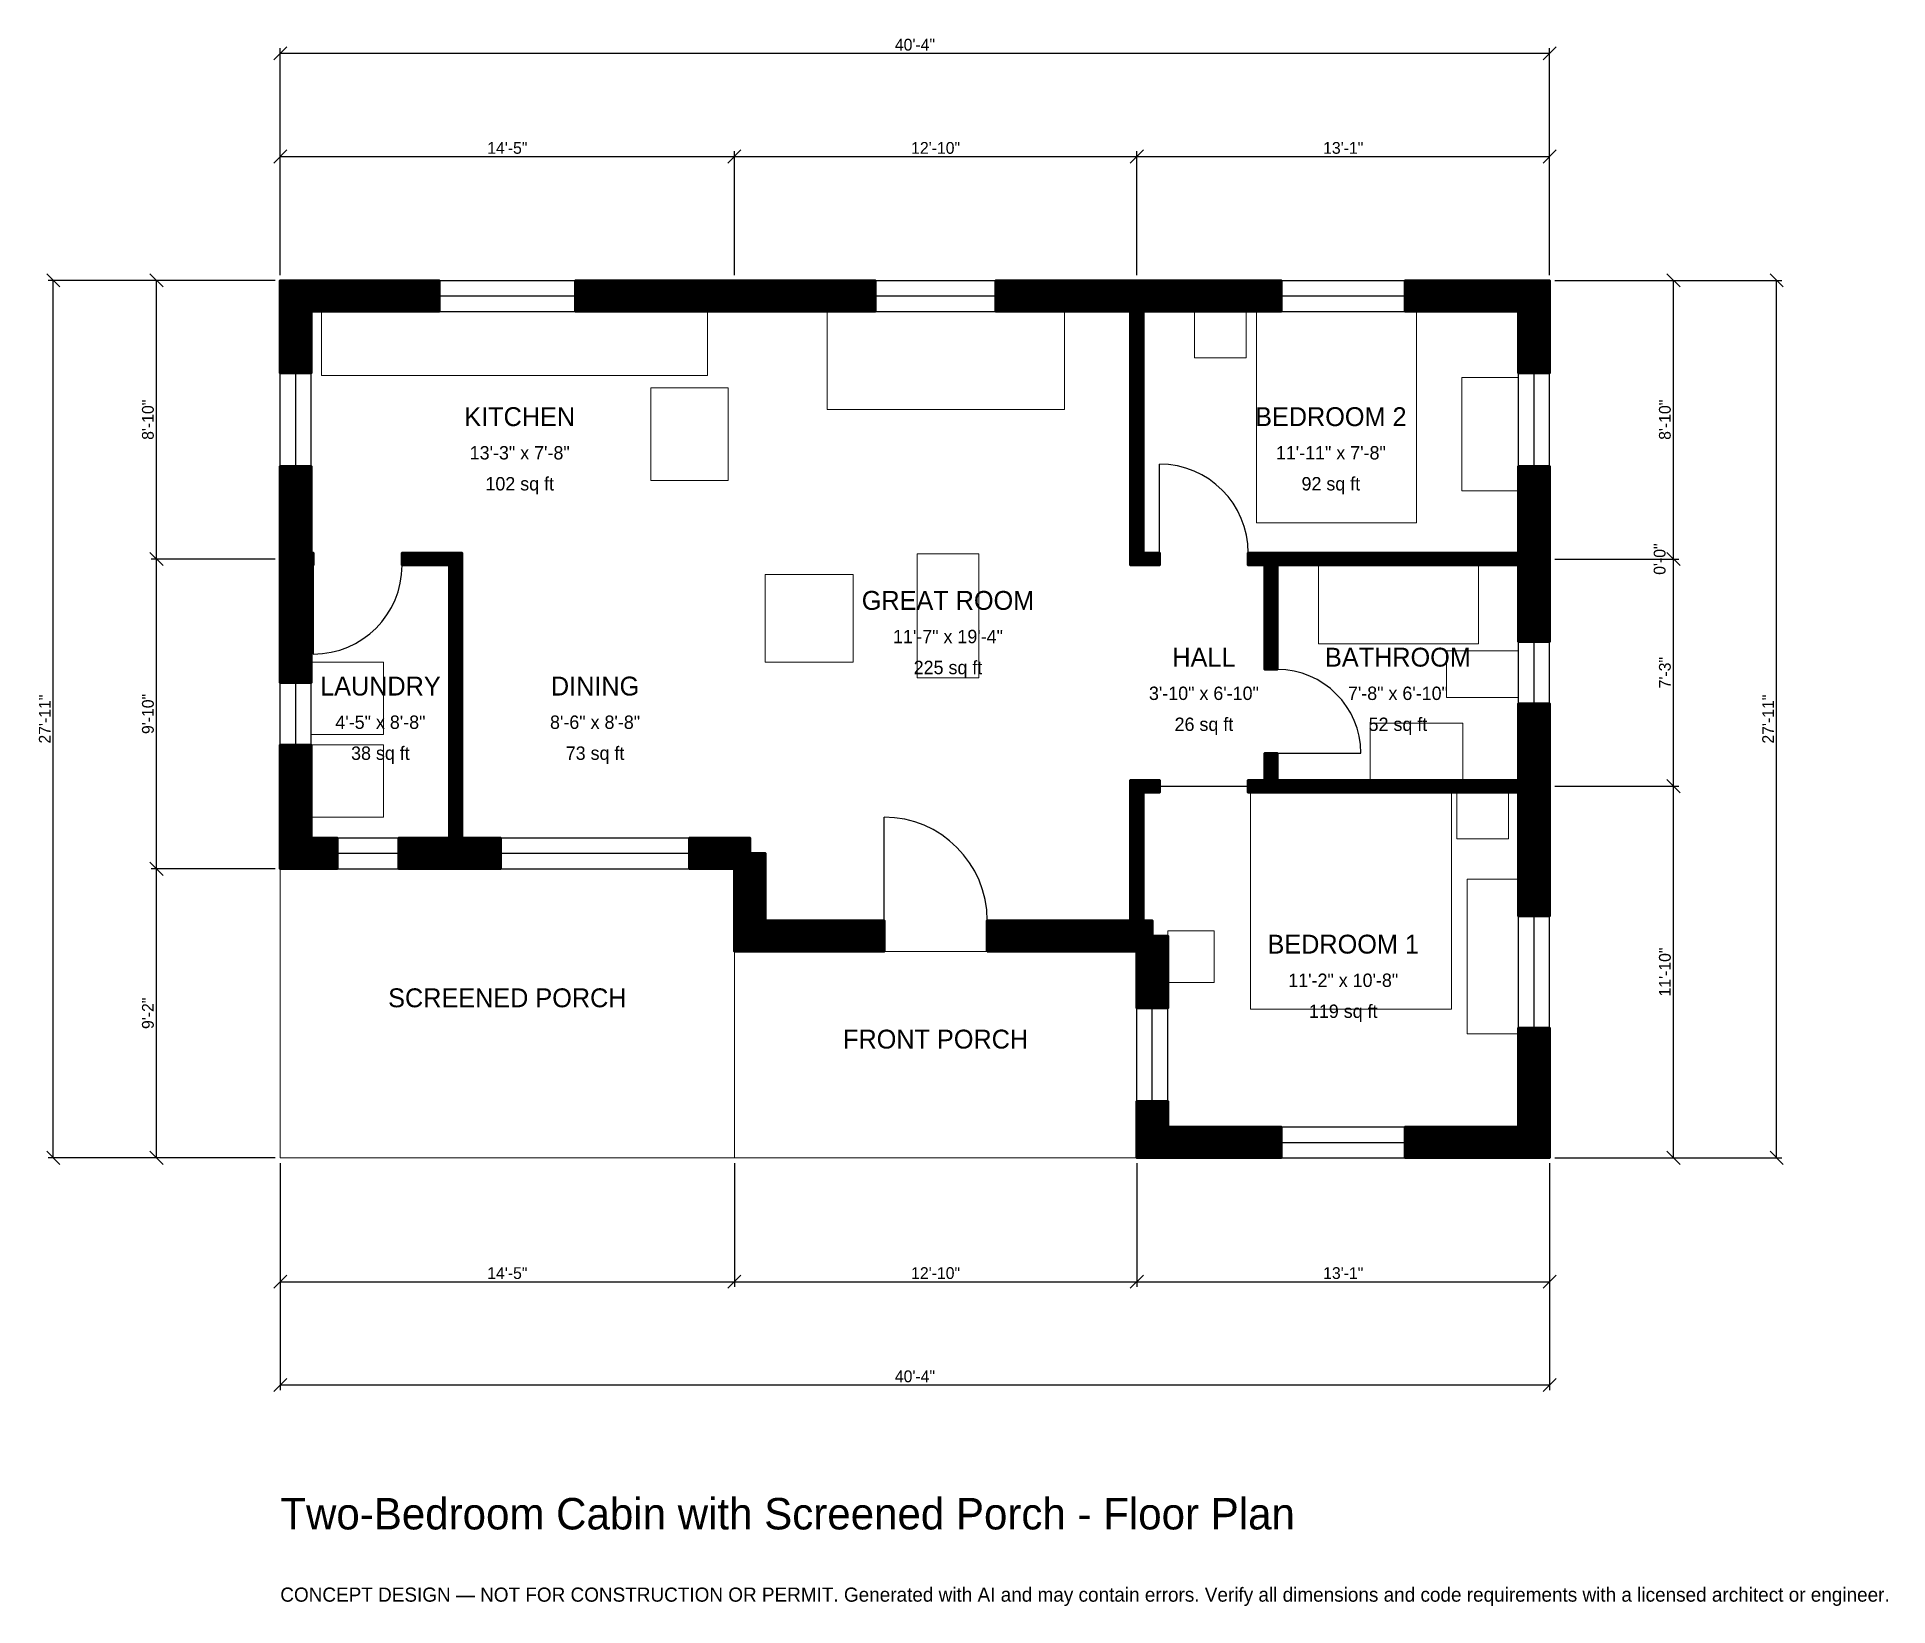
# Model space of a CAD drawing. Header units: inches. Extents: x -93 to 613, y -171 to 427.
import ezdxf
from ezdxf.enums import TextEntityAlignment as Align

# ---------------------------------------------------------------- set-up
doc = ezdxf.new("R2010")
doc.units = ezdxf.units.IN
doc.header["$MEASUREMENT"] = 0
doc.linetypes.add('DASHED', pattern=[0.6, 0.5, -0.1])
for name, color, linetype, lineweight in [('A-ANNO-DIMS', 1, 'Continuous', 13), ('A-ANNO-TEXT', 7, 'Continuous', 18), ('A-AREA-IDEN', 7, 'Continuous', 18), ('A-DOOR', 2, 'Continuous', 25), ('A-FLOR-FIXT', 9, 'Continuous', 13), ('A-FURN', 9, 'Continuous', 13), ('A-GLAZ', 4, 'Continuous', 25), ('A-SITE-PAVE', 8, 'Continuous', 13), ('A-WALL', 7, 'Continuous', 50), ('A-WALL-PATT', 8, 'Continuous', 13)]:
    doc.layers.add(name, color=color, linetype=linetype, lineweight=lineweight)
doc.dimstyles.new('PLAN', dxfattribs={"dimtxt": 4.5, "dimasz": 3, "dimexe": 2, "dimexo": 2, "dimgap": 1, "dimtad": 1, "dimdec": 0, "dimlunit": 4, "dimtsz": 2.5, "dimcen": 2.5, "dimclrd": 1, "dimclre": 1, "dimazin": 3, "dimtfac": 1, "dimtmove": 0, "dimatfit": 3})

msp = doc.modelspace()

# ---------------------------------------------------------------- hatches: boundary and pattern name
at = {"layer": 'A-WALL-PATT'}
h = msp.add_hatch(dxfattribs=at)
h.set_pattern_fill('ANSI31', color=8, scale=0.8)
h.paths.add_polyline_path([(269.685, 78.7402), (269.685, 90.5512), (324.4094, 90.5512), (324.4094, 139.3701), (324.4094, 144.0945), (329.1339, 144.0945), (335.4331, 144.0945), (335.4331, 139.3701), (329.1339, 139.3701), (329.1339, 90.5512), (332.6772, 90.5512), (332.6772, 84.6457), (338.5827, 84.6457), (338.5827, 57.0866), (326.7717, 57.0866), (326.7717, 76.378), (326.7716, 76.378), (326.7716, 78.7401), (324.4094, 78.7401), (324.4094, 78.7402), (269.685, 78.7402)])
h.paths.add_polyline_path([(185.0394, 78.7402), (185.0394, 78.7401), (173.2283, 78.7401), (173.2283, 78.7402), (173.2283, 78.7402), (173.2283, 90.5512), (173.2283, 90.5512), (173.2283, 110.2362), (156.1024, 110.2362), (156.1024, 122.0472), (179.1339, 122.0472), (179.1339, 116.1417), (185.0394, 116.1417), (185.0394, 90.5512), (230.315, 90.5512), (230.315, 78.7402), (185.0394, 78.7402)])
h.paths.add_polyline_path([(72.8346, 110.2362), (69.2913, 110.2362), (69.2913, 110.2362), (64.5669, 110.2362), (64.5669, 110.2362), (61.0236, 110.2362), (45.2756, 110.2362), (45.2756, 122.0472), (61.0236, 122.0472), (64.5669, 122.0472), (64.5669, 225.9843), (46.4567, 225.9843), (46.4567, 230.7087), (64.5669, 230.7087), (69.2913, 230.7087), (69.2913, 225.9843), (69.2913, 122.0472), (72.8346, 122.0472), (84.0551, 122.0472), (84.0551, 110.2362), (72.8346, 110.2362)])
h.paths.add_polyline_path([(11.811, 110.2362), (11.811, 110.2362), (0, 110.2362), (0, 110.2362), (0, 110.2362), (0, 122.0472), (0, 122.0472), (0, 157.4803), (11.811, 157.4803), (11.811, 122.0472), (21.6535, 122.0472), (21.6535, 110.2362), (11.811, 110.2362)])
h.paths.add_polyline_path([(0, 222.4409), (0, 225.9843), (0, 225.9843), (0, 230.7087), (0, 230.7087), (0, 234.252), (0, 263.7795), (11.811, 263.7795), (11.811, 234.252), (11.811, 230.7087), (12.5984, 230.7087), (12.5984, 225.9843), (11.811, 225.9843), (11.811, 222.4409), (11.811, 181.1024), (0, 181.1024), (0, 222.4409)])
h.paths.add_polyline_path([(0, 322.8346), (0, 322.8346), (0, 334.6457), (0, 334.6457), (0, 334.6457), (11.811, 334.6457), (11.811, 334.6457), (60.6299, 334.6457), (60.6299, 322.8346), (11.811, 322.8346), (11.811, 299.2126), (0, 299.2126), (0, 322.8346)])
h.paths.add_polyline_path([(167.3228, 334.6457), (179.1339, 334.6457), (226.9685, 334.6457), (226.9685, 322.8346), (179.1339, 322.8346), (167.3228, 322.8346), (112.5984, 322.8346), (112.5984, 334.6457), (167.3228, 334.6457)])
h.paths.add_polyline_path([(320.8661, 334.6457), (324.4094, 334.6457), (324.4094, 334.6457), (329.1339, 334.6457), (329.1339, 334.6457), (332.6772, 334.6457), (381.8898, 334.6457), (381.8898, 322.8346), (332.6772, 322.8346), (329.1339, 322.8346), (329.1339, 230.7087), (335.4331, 230.7087), (335.4331, 225.9843), (329.1339, 225.9843), (329.1339, 225.9843), (324.4094, 225.9843), (324.4094, 225.9843), (324.4094, 230.7087), (324.4094, 322.8346), (320.8661, 322.8346), (273.0315, 322.8346), (273.0315, 334.6457), (320.8661, 334.6457)])
h.paths.add_polyline_path([(472.4409, 334.6457), (472.4409, 334.6457), (484.252, 334.6457), (484.252, 334.6457), (484.252, 334.6457), (484.252, 322.8346), (484.252, 322.8346), (484.252, 299.2126), (472.4409, 299.2126), (472.4409, 322.8346), (429.1339, 322.8346), (429.1339, 334.6457), (472.4409, 334.6457)])
h.paths.add_polyline_path([(484.252, 234.252), (484.252, 230.7087), (484.252, 230.7087), (484.252, 225.9843), (484.252, 225.9843), (484.252, 222.4409), (484.252, 196.8504), (472.4409, 196.8504), (472.4409, 222.4409), (472.4409, 225.9843), (380.315, 225.9843), (380.315, 186.2205), (375.5906, 186.2205), (375.5906, 225.9843), (375.5906, 225.9843), (369.2913, 225.9843), (369.2913, 230.7087), (375.5906, 230.7087), (375.5906, 230.7087), (380.315, 230.7087), (472.4409, 230.7087), (472.4409, 234.252), (472.4409, 263.7795), (484.252, 263.7795), (484.252, 234.252)])
h.paths.add_polyline_path([(484.252, 147.6378), (484.252, 144.0945), (484.252, 144.0945), (484.252, 139.3701), (484.252, 139.3701), (484.252, 135.8268), (484.252, 92.126), (472.4409, 92.126), (472.4409, 135.8268), (472.4409, 139.3701), (380.315, 139.3701), (375.5906, 139.3701), (375.5906, 139.3701), (369.2913, 139.3701), (369.2913, 144.0945), (375.5906, 144.0945), (375.5906, 144.0945), (375.5906, 154.3307), (380.315, 154.3307), (380.315, 144.0945), (472.4409, 144.0945), (472.4409, 147.6378), (472.4409, 173.2283), (484.252, 173.2283), (484.252, 147.6378)])
h.paths.add_polyline_path([(484.252, 11.811), (484.252, 11.811), (484.252, 0), (484.252, 0), (484.252, 0), (472.4409, 0), (472.4409, 0), (429.1339, 0), (429.1339, 11.811), (472.4409, 11.811), (472.4409, 49.6063), (484.252, 49.6063), (484.252, 11.811)])
h.paths.add_polyline_path([(338.5827, 0), (338.5827, 0), (326.7717, 0), (326.7717, 0), (326.7716, 0), (326.7716, 11.811), (326.7717, 11.811), (326.7717, 21.6535), (338.5827, 21.6535), (338.5827, 11.811), (381.8898, 11.811), (381.8898, 0), (338.5827, 0)])

# ---------------------------------------------------------------- linework, layer by layer
at = {"layer": 'A-DOOR'}
for p, q in [((335.4331, 230.7087), (335.4331, 264.5669)), ((12.5984, 225.9843), (12.5984, 192.126)), ((380.315, 154.3307), (412.2047, 154.3307)), ((335.4331, 141.7323), (369.2913, 141.7323)), ((230.315, 90.5512), (230.315, 129.9213))]:
    msp.add_line(p, q, dxfattribs=at)
for centre, radius, start, end in [((335.4331, 230.7087), 33.8583, 0, 90), ((12.5984, 225.9843), 33.8583, 270, 360), ((380.315, 154.3307), 31.8898, 0, 90), ((230.315, 90.5512), 39.3701, 0, 90)]:
    msp.add_arc(centre, radius, start, end, dxfattribs=at)
at = {"layer": 'A-FLOR-FIXT'}
for points in [[(15.748, 298.4252), (162.9921, 298.4252), (162.9921, 322.8346), (15.748, 322.8346)], [(396.063, 196.063), (457.0866, 196.063), (457.0866, 225.9843), (396.063, 225.9843)], [(444.8819, 175.5906), (472.4409, 175.5906), (472.4409, 193.3071), (444.8819, 193.3071)], [(415.748, 144.0945), (451.1811, 144.0945), (451.1811, 165.748), (415.748, 165.748)]]:
    msp.add_lwpolyline(points, close=True, dxfattribs=at)
at = {"layer": 'A-FURN'}
for points in [[(208.6614, 285.4331), (299.2126, 285.4331), (299.2126, 322.8346), (208.6614, 322.8346)], [(348.8189, 305.1181), (368.5039, 305.1181), (368.5039, 322.8346), (348.8189, 322.8346)], [(372.4409, 242.126), (433.4646, 242.126), (433.4646, 322.8346), (372.4409, 322.8346)], [(450.7874, 254.3307), (472.4409, 254.3307), (472.4409, 297.6378), (450.7874, 297.6378)], [(141.3386, 258.2677), (170.8661, 258.2677), (170.8661, 293.7008), (141.3386, 293.7008)], [(242.9134, 183.0709), (266.5354, 183.0709), (266.5354, 230.315), (242.9134, 230.315)], [(185.0394, 188.9764), (218.5039, 188.9764), (218.5039, 222.4409), (185.0394, 222.4409)], [(11.811, 161.4173), (39.3701, 161.4173), (39.3701, 188.9764), (11.811, 188.9764)], [(11.811, 129.9213), (39.3701, 129.9213), (39.3701, 157.4803), (11.811, 157.4803)], [(370.0787, 56.6929), (446.8504, 56.6929), (446.8504, 139.3701), (370.0787, 139.3701)], [(448.8189, 121.6535), (468.5039, 121.6535), (468.5039, 139.3701), (448.8189, 139.3701)], [(452.7559, 47.2441), (472.4409, 47.2441), (472.4409, 106.2992), (452.7559, 106.2992)], [(338.5827, 66.9291), (356.2992, 66.9291), (356.2992, 86.6142), (338.5827, 86.6142)]]:
    msp.add_lwpolyline(points, close=True, dxfattribs=at)
at = {"layer": 'A-GLAZ'}
for p, q in [((60.6299, 334.6457), (112.5984, 334.6457)), ((226.9685, 334.6457), (273.0315, 334.6457)), ((381.8898, 334.6457), (429.1339, 334.6457)), ((60.6299, 328.7402), (112.5984, 328.7402)), ((226.9685, 328.7402), (273.0315, 328.7402)), ((381.8898, 328.7402), (429.1339, 328.7402)), ((60.6299, 322.8346), (112.5984, 322.8346)), ((226.9685, 322.8346), (273.0315, 322.8346)), ((381.8898, 322.8346), (429.1339, 322.8346)), ((0, 263.7795), (0, 299.2126)), ((5.9055, 263.7795), (5.9055, 299.2126)), ((11.811, 263.7795), (11.811, 299.2126)), ((472.4409, 263.7795), (472.4409, 299.2126)), ((478.3465, 263.7795), (478.3465, 299.2126)), ((484.252, 263.7795), (484.252, 299.2126)), ((472.4409, 173.2283), (472.4409, 196.8504)), ((478.3465, 173.2283), (478.3465, 196.8504)), ((484.252, 173.2283), (484.252, 196.8504)), ((0, 157.4803), (0, 181.1024)), ((5.9055, 157.4803), (5.9055, 181.1024)), ((11.811, 157.4803), (11.811, 181.1024)), ((21.6535, 122.0472), (45.2756, 122.0472)), ((84.0551, 122.0472), (156.1024, 122.0472)), ((21.6535, 116.1417), (45.2756, 116.1417)), ((84.0551, 116.1417), (156.1024, 116.1417)), ((21.6535, 110.2362), (45.2756, 110.2362)), ((84.0551, 110.2362), (156.1024, 110.2362)), ((472.4409, 49.6063), (472.4409, 92.126)), ((478.3465, 49.6063), (478.3465, 92.126)), ((484.252, 49.6063), (484.252, 92.126)), ((326.7717, 21.6535), (326.7717, 57.0866)), ((332.6772, 21.6535), (332.6772, 57.0866)), ((338.5827, 21.6535), (338.5827, 57.0866)), ((381.8898, 11.811), (429.1339, 11.811)), ((381.8898, 5.9055), (429.1339, 5.9055)), ((381.8898, 0), (429.1339, 0))]:
    msp.add_line(p, q, dxfattribs=at)
at = {"layer": 'A-SITE-PAVE', "linetype": 'DASHED'}
for points in [[(0, 0), (173.2283, 0), (173.2283, 110.2362), (0, 110.2362)], [(173.2283, 0), (326.7717, 0), (326.7717, 78.7402), (173.2283, 78.7402)]]:
    msp.add_lwpolyline(points, close=True, dxfattribs=at)
at = {"layer": 'A-WALL'}
for points in [[(0, 322.8346), (0, 322.8346), (0, 334.6457), (0, 334.6457), (0, 334.6457), (11.811, 334.6457), (11.811, 334.6457), (60.6299, 334.6457), (60.6299, 322.8346), (11.811, 322.8346), (11.811, 299.2126), (0, 299.2126), (0, 322.8346)], [(167.3228, 334.6457), (179.1339, 334.6457), (226.9685, 334.6457), (226.9685, 322.8346), (179.1339, 322.8346), (167.3228, 322.8346), (112.5984, 322.8346), (112.5984, 334.6457), (167.3228, 334.6457)], [(320.8661, 334.6457), (324.4094, 334.6457), (324.4094, 334.6457), (329.1339, 334.6457), (329.1339, 334.6457), (332.6772, 334.6457), (381.8898, 334.6457), (381.8898, 322.8346), (332.6772, 322.8346), (329.1339, 322.8346), (329.1339, 230.7087), (335.4331, 230.7087), (335.4331, 225.9843), (329.1339, 225.9843), (329.1339, 225.9843), (324.4094, 225.9843), (324.4094, 225.9843), (324.4094, 230.7087), (324.4094, 322.8346), (320.8661, 322.8346), (273.0315, 322.8346), (273.0315, 334.6457), (320.8661, 334.6457)], [(472.4409, 334.6457), (472.4409, 334.6457), (484.252, 334.6457), (484.252, 334.6457), (484.252, 334.6457), (484.252, 322.8346), (484.252, 322.8346), (484.252, 299.2126), (472.4409, 299.2126), (472.4409, 322.8346), (429.1339, 322.8346), (429.1339, 334.6457), (472.4409, 334.6457)], [(0, 222.4409), (0, 225.9843), (0, 225.9843), (0, 230.7087), (0, 230.7087), (0, 234.252), (0, 263.7795), (11.811, 263.7795), (11.811, 234.252), (11.811, 230.7087), (12.5984, 230.7087), (12.5984, 225.9843), (11.811, 225.9843), (11.811, 222.4409), (11.811, 181.1024), (0, 181.1024), (0, 222.4409)], [(484.252, 234.252), (484.252, 230.7087), (484.252, 230.7087), (484.252, 225.9843), (484.252, 225.9843), (484.252, 222.4409), (484.252, 196.8504), (472.4409, 196.8504), (472.4409, 222.4409), (472.4409, 225.9843), (380.315, 225.9843), (380.315, 186.2205), (375.5906, 186.2205), (375.5906, 225.9843), (375.5906, 225.9843), (369.2913, 225.9843), (369.2913, 230.7087), (375.5906, 230.7087), (375.5906, 230.7087), (380.315, 230.7087), (472.4409, 230.7087), (472.4409, 234.252), (472.4409, 263.7795), (484.252, 263.7795), (484.252, 234.252)], [(72.8346, 110.2362), (69.2913, 110.2362), (69.2913, 110.2362), (64.5669, 110.2362), (64.5669, 110.2362), (61.0236, 110.2362), (45.2756, 110.2362), (45.2756, 122.0472), (61.0236, 122.0472), (64.5669, 122.0472), (64.5669, 225.9843), (46.4567, 225.9843), (46.4567, 230.7087), (64.5669, 230.7087), (69.2913, 230.7087), (69.2913, 225.9843), (69.2913, 122.0472), (72.8346, 122.0472), (84.0551, 122.0472), (84.0551, 110.2362), (72.8346, 110.2362)], [(484.252, 147.6378), (484.252, 144.0945), (484.252, 144.0945), (484.252, 139.3701), (484.252, 139.3701), (484.252, 135.8268), (484.252, 92.126), (472.4409, 92.126), (472.4409, 135.8268), (472.4409, 139.3701), (380.315, 139.3701), (375.5906, 139.3701), (375.5906, 139.3701), (369.2913, 139.3701), (369.2913, 144.0945), (375.5906, 144.0945), (375.5906, 144.0945), (375.5906, 154.3307), (380.315, 154.3307), (380.315, 144.0945), (472.4409, 144.0945), (472.4409, 147.6378), (472.4409, 173.2283), (484.252, 173.2283), (484.252, 147.6378)], [(11.811, 110.2362), (11.811, 110.2362), (0, 110.2362), (0, 110.2362), (0, 110.2362), (0, 122.0472), (0, 122.0472), (0, 157.4803), (11.811, 157.4803), (11.811, 122.0472), (21.6535, 122.0472), (21.6535, 110.2362), (11.811, 110.2362)], [(269.685, 78.7402), (269.685, 90.5512), (324.4094, 90.5512), (324.4094, 139.3701), (324.4094, 144.0945), (329.1339, 144.0945), (335.4331, 144.0945), (335.4331, 139.3701), (329.1339, 139.3701), (329.1339, 90.5512), (332.6772, 90.5512), (332.6772, 84.6457), (338.5827, 84.6457), (338.5827, 57.0866), (326.7717, 57.0866), (326.7717, 76.378), (326.7716, 76.378), (326.7716, 78.7401), (324.4094, 78.7401), (324.4094, 78.7402), (269.685, 78.7402)], [(185.0394, 78.7402), (185.0394, 78.7401), (173.2283, 78.7401), (173.2283, 78.7402), (173.2283, 78.7402), (173.2283, 90.5512), (173.2283, 90.5512), (173.2283, 110.2362), (156.1024, 110.2362), (156.1024, 122.0472), (179.1339, 122.0472), (179.1339, 116.1417), (185.0394, 116.1417), (185.0394, 90.5512), (230.315, 90.5512), (230.315, 78.7402), (185.0394, 78.7402)], [(484.252, 11.811), (484.252, 11.811), (484.252, 0), (484.252, 0), (484.252, 0), (472.4409, 0), (472.4409, 0), (429.1339, 0), (429.1339, 11.811), (472.4409, 11.811), (472.4409, 49.6063), (484.252, 49.6063), (484.252, 11.811)], [(338.5827, 0), (338.5827, 0), (326.7717, 0), (326.7717, 0), (326.7716, 0), (326.7716, 11.811), (326.7717, 11.811), (326.7717, 21.6535), (338.5827, 21.6535), (338.5827, 11.811), (381.8898, 11.811), (381.8898, 0), (338.5827, 0)]]:
    msp.add_lwpolyline(points, close=True, dxfattribs=at)

# ---------------------------------------------------------------- texts
at = {"layer": 'A-ANNO-TEXT'}
for s, height, p in [('Two-Bedroom Cabin with Screened Porch - Floor Plan', 12, (0, -141.7323)), ('CONCEPT DESIGN — NOT FOR CONSTRUCTION OR PERMIT. Generated with AI and may contain errors. Verify all dimensions and code requirements with a licensed architect or engineer.', 5.4, (0, -169.2913))]:
    msp.add_text(s, height=height, dxfattribs=at).set_placement(p)
at = {"layer": 'A-AREA-IDEN'}
for s, height, p in [('KITCHEN', 7.2, (91.3386, 282.6772)), ('BEDROOM 2', 7.2, (400.7874, 282.6772)), ('13\'-3" x 7\'-8"', 5.1, (91.3386, 268.8976)), ('11\'-11" x 7\'-8"', 5.1, (400.7874, 268.8976)), ('102 sq ft', 5.1, (91.3386, 257.0866)), ('92 sq ft', 5.1, (400.7874, 257.0866)), ('GREAT ROOM', 7.2, (254.7244, 212.5984)), ('11\'-7" x 19\'-4"', 5.1, (254.7244, 198.8189)), ('HALL', 7.2, (352.3622, 190.9449)), ('BATHROOM', 7.2, (426.378, 190.9449)), ('DINING', 7.2, (120.0787, 179.9213)), ('225 sq ft', 5.1, (254.7244, 187.0079)), ('LAUNDRY', 7.2, (38.189, 179.9213)), ('3\'-10" x 6\'-10"', 5.1, (352.3622, 177.1654)), ('7\'-8" x 6\'-10"', 5.1, (426.378, 177.1654)), ('4\'-5" x 8\'-8"', 5.1, (38.189, 166.1417)), ('8\'-6" x 8\'-8"', 5.1, (120.0787, 166.1417)), ('26 sq ft', 5.1, (352.3622, 165.3543)), ('52 sq ft', 5.1, (426.378, 165.3543)), ('38 sq ft', 5.1, (38.189, 154.3307)), ('73 sq ft', 5.1, (120.0787, 154.3307)), ('BEDROOM 1', 7.2, (405.5118, 81.4961)), ('SCREENED PORCH', 7.2, (86.6142, 61.0236)), ('11\'-2" x 10\'-8"', 5.1, (405.5118, 67.7165)), ('119 sq ft', 5.1, (405.5118, 55.9055)), ('FRONT PORCH', 7.2, (250, 45.2756))]:
    msp.add_text(s, height=height, dxfattribs=at).set_placement(p, align=Align.MIDDLE_CENTER)

# ---------------------------------------------------------------- dimensions: what is measured, and where the dimension line sits
at = {"layer": 'A-ANNO-DIMS'}
for base, p1, p2, text in [((0, 421.2598), (0, 334.6457), (484.252, 334.6457), '40\'-4"'), ((0, 381.8898), (0, 334.6457), (173.2283, 334.6457), '14\'-5"'), ((173.2283, 381.8898), (173.2283, 334.6457), (326.7717, 334.6457), '12\'-10"'), ((326.7717, 381.8898), (326.7717, 334.6457), (484.252, 334.6457), '13\'-1"'), ((0, -47.2441), (0, 0), (173.2283, 0), '14\'-5"'), ((0, -86.6142), (0, 0), (484.252, 0), '40\'-4"'), ((173.2283, -47.2441), (173.2283, 0), (326.7717, 0), '12\'-10"'), ((326.7717, -47.2441), (326.7717, 0), (484.252, 0), '13\'-1"')]:
    msp.add_linear_dim(base=base, p1=p1, p2=p2, text=text, dimstyle='PLAN', dxfattribs=at).render()
for base, p1, p2, text in [((-86.6142, 0), (0, 0), (0, 334.6457), '27\'-11"'), ((-47.2441, 228.3465), (0, 228.3465), (0, 334.6457), '8\'-10"'), ((531.4961, 228.3465), (484.252, 228.3465), (484.252, 334.6457), '8\'-10"'), ((570.8661, 0), (484.252, 0), (484.252, 334.6457), '27\'-11"'), ((531.4961, 228.3465), (484.252, 228.3465), (484.252, 228.3465), '0\'-0"'), ((-47.2441, 110.2362), (0, 110.2362), (0, 228.3465), '9\'-10"'), ((531.4961, 141.7323), (484.252, 141.7323), (484.252, 228.3465), '7\'-3"'), ((531.4961, 0), (484.252, 0), (484.252, 141.7323), '11\'-10"'), ((-47.2441, 0), (0, 0), (0, 110.2362), '9\'-2"')]:
    msp.add_linear_dim(base=base, p1=p1, p2=p2, angle=90, text=text, dimstyle='PLAN', dxfattribs=at).render()

doc.saveas('drawing.dxf')
